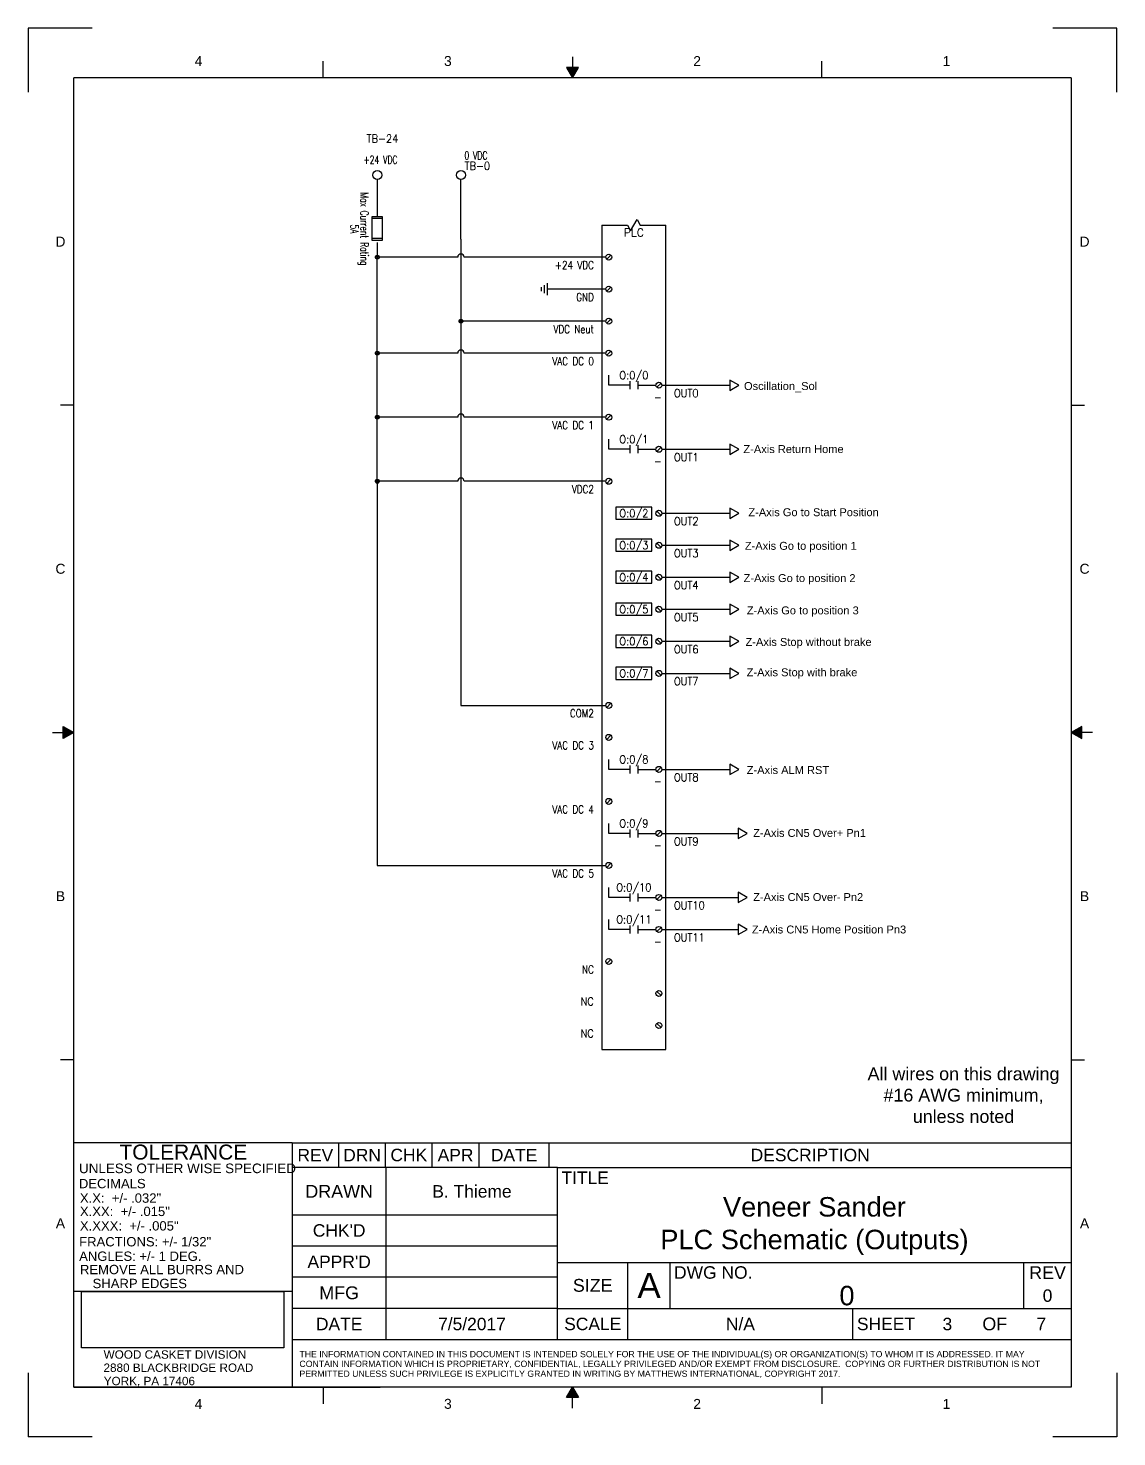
# Model space of a CAD drawing. Header units: inches. Extents: x 2 to 151, y 1 to 23.
# Drawn here: x 46.45 to 63.45, y 1.42 to 23.42 of the extents above; entities that cross this region are included whole.
import ezdxf
from ezdxf.enums import TextEntityAlignment as Align

# ---------------------------------------------------------------- set-up
doc = ezdxf.new("R2010")
doc.units = ezdxf.units.IN
doc.header["$MEASUREMENT"] = 0
for name, color, linetype in [('DESC', 150, 'Continuous'), ('LOC', 8, 'Continuous'), ('SYMS', 7, 'Continuous'), ('TAGS', 150, 'Continuous'), ('TERMS', 123, 'Continuous'), ('Title Block Border', 7, 'Continuous'), ('Title Block Text', 7, 'Continuous'), ('WIRES', 7, 'Continuous')]:
    doc.layers.add(name, color=color, linetype=linetype)
doc.styles.add('Current-ANSI', font='arial.ttf')
doc.styles.add('DEFAULT-ANSI', font='arial.ttf')
doc.styles.get("Standard").update_dxf_attribs({"font": 'arial.ttf'})
doc.styles.add('Text Style5', font='arial.ttf')
doc.styles.add('WD', font='romans.shx')
picture_1 = doc.add_image_def('image1.png', size_in_pixel=(507, 141))

# ---------------------------------------------------------------- blocks, each defined once
blk = doc.blocks.new('Title Block A Portrait')
at = {"layer": 'Title Block Border'}
h = blk.add_hatch(color=256, dxfattribs=at)
h.dxf.hatch_style = 1
h.paths.add_polyline_path([(4.202, 10.693), (4.25, 10.611), (4.298, 10.693)])
h = blk.add_hatch(color=256, dxfattribs=at)
h.dxf.hatch_style = 1
h.paths.add_polyline_path([(0.273, 5.452), (0.356, 5.5), (0.273, 5.548)])
h = blk.add_hatch(color=256, dxfattribs=at)
h.dxf.hatch_style = 1
h.paths.add_polyline_path([(8.227, 5.548), (8.144, 5.5), (8.227, 5.452)])
h = blk.add_hatch(color=256, dxfattribs=at)
h.dxf.hatch_style = 1
h.paths.add_polyline_path([(4.298, 0.307), (4.25, 0.389), (4.202, 0.307)])
for p, q in [((0.5, 11), (0, 11)), ((0, 11), (0, 10.5)), ((8.5, 11), (8, 11)), ((8.5, 10.5), (8.5, 11)), ((2.303, 10.611), (2.303, 10.743)), ((4.298, 10.693), (4.202, 10.693)), ((4.202, 10.693), (4.25, 10.611)), ((4.25, 10.776), (4.25, 10.693)), ((4.25, 10.611), (4.298, 10.693)), ((4.25, 10.611), (4.298, 10.693)), ((6.197, 10.611), (6.197, 10.743)), ((0.356, 0.389), (0.356, 10.611)), ((8.144, 10.611), (0.356, 10.611)), ((8.144, 10.611), (8.144, 0.389)), ((0.356, 6.473), (0.356, 8.683)), ((0.356, 8.055), (0.252, 8.055)), ((8.144, 8.055), (8.248, 8.055)), ((0.191, 5.5), (0.273, 5.5)), ((0.273, 5.452), (0.273, 5.548)), ((0.273, 5.548), (0.356, 5.5)), ((0.356, 5.5), (0.273, 5.452)), ((0.356, 5.5), (0.273, 5.452)), ((8.227, 5.548), (8.144, 5.5)), ((8.144, 5.5), (8.227, 5.452)), ((8.144, 5.5), (8.227, 5.452)), ((8.227, 5.452), (8.227, 5.548)), ((8.309, 5.5), (8.227, 5.5)), ((0.356, 2.945), (0.252, 2.945)), ((8.144, 2.945), (8.248, 2.945)), ((2.06, 2.297), (0.356, 2.297)), ((2.06, 2.297), (2.06, 0.759)), ((2.06, 2.297), (8.144, 2.297)), ((2.425, 2.102), (2.425, 2.297)), ((2.79, 2.102), (2.79, 2.297)), ((3.155, 2.102), (3.155, 2.297)), ((3.52, 2.102), (3.52, 2.297)), ((4.067, 2.102), (4.067, 2.297)), ((4.133, 2.102), (2.06, 2.102)), ((2.796, 0.759), (2.796, 2.102)), ((4.133, 0.759), (4.133, 2.102)), ((4.133, 2.102), (8.144, 2.102)), ((4.133, 1.732), (2.06, 1.732)), ((4.133, 1.489), (2.06, 1.489)), ((4.133, 1.362), (8.144, 1.362)), ((4.683, 1.002), (4.683, 1.362)), ((5.013, 1.002), (5.013, 1.362)), ((7.774, 1.002), (7.774, 1.362)), ((4.133, 1.246), (2.06, 1.246)), ((2.06, 1.135), (0.356, 1.135)), ((4.133, 1.002), (2.06, 1.002)), ((4.133, 1.002), (8.144, 1.002)), ((4.683, 0.759), (4.683, 1.002)), ((6.44, 0.759), (6.44, 1.002)), ((2.06, 0.759), (8.144, 0.759)), ((2.06, 0.759), (2.06, 0.389)), ((0, 0.5), (0, 0)), ((8.5, 0.5), (8.5, 0)), ((8.144, 0.389), (0.356, 0.389)), ((0.356, 0.389), (2.747, 0.389)), ((2.303, 0.389), (2.303, 0.257)), ((4.202, 0.307), (4.25, 0.389)), ((4.25, 0.389), (4.298, 0.307)), ((4.25, 0.389), (4.298, 0.307)), ((6.197, 0.389), (6.197, 0.257)), ((4.298, 0.307), (4.202, 0.307)), ((4.25, 0.224), (4.25, 0.307)), ((0.5, 0), (0, 0)), ((8.5, 0), (8, 0))]:
    blk.add_line(p, q, dxfattribs=at)
at = {"layer": 'Title Block Border', "color": 5, "style": 'DEFAULT-ANSI'}
for s, height, p in [('DECIMALS', 0.073, (0.396, 1.941)), ('X.X:  +/- .032"', 0.07301, (0.404, 1.828)), ('X.XX:  +/- .015"', 0.07301, (0.404, 1.724)), ('X.XXX:  +/- .005"', 0.07301, (0.404, 1.611)), ('FRACTIONS: +/- 1/32"', 0.07301, (0.398, 1.487)), ('ANGLES: +/- 1 DEG.', 0.07301, (0.398, 1.374)), ('WOOD CASKET DIVISION', 0.06553, (0.589, 0.61)), ('2880 BLACKBRIDGE ROAD', 0.06553, (0.588, 0.507)), ('YORK, PA 17406', 0.06553, (0.59, 0.403))]:
    blk.add_text(s, height=height, dxfattribs=at).set_placement(p)
for s, p in [('THE INFORMATION CONTAINED IN THIS DOCUMENT IS INTENDED SOLELY FOR THE USE OF THE INDIVIDUAL(S) OR ORGANIZATION(S) TO WHOM IT IS ADDRESSED. IT MAY', (2.118, 0.646)), ('CONTAIN INFORMATION WHICH IS PROPRIETARY, CONFIDENTIAL, LEGALLY PRIVILEGED AND/OR EXEMPT FROM DISCLOSURE.  COPYING OR FURTHER DISTRIBUTION IS NOT', (2.118, 0.57)), ('PERMITTED UNLESS SUCH PRIVILEGE IS EXPLICITLY GRANTED IN WRITING BY MATTHEWS INTERNATIONAL, COPYRIGHT 2017.', (2.118, 0.493))]:
    blk.add_text(s, height=0.048673, dxfattribs=at).set_placement(p, align=Align.MIDDLE_LEFT)
at = {"layer": 'Title Block Border', "char_height": 0.0778, "attachment_point": 5, "style": 'Text Style5'}
for s, insert in [('4', (1.33, 10.743)), ('3', (3.277, 10.743)), ('2', (5.223, 10.743)), ('1', (7.17, 10.743)), ('D', (0.252, 9.333)), ('D', (8.248, 9.333)), ('C', (0.252, 6.778)), ('C', (8.248, 6.778)), ('B', (0.252, 4.222)), ('B', (8.248, 4.222)), ('A', (0.252, 1.667)), ('A', (8.248, 1.667)), ('4', (1.33, 0.257)), ('3', (3.277, 0.257)), ('2', (5.223, 0.257)), ('1', (7.17, 0.257))]:
    blk.add_mtext(s, dxfattribs=dict(at, insert=insert))
at = {"layer": 'Title Block Border', "color": 5, "attachment_point": 1, "style": 'DEFAULT-ANSI'}
for s, insert, char_height, width in [('TOLERANCE', (0.713, 2.282), 0.1168, 1.0081), ('\\fArial|b0|i0;\\H0.0750;UNLESS OTHER WISE SPECIFIED', (0.397, 2.134), 0.07301, 1.70843), ('{\\H1x;REMOVE ALL BURRS AND}', (0.404, 1.343), 0.07301, 2.13676), ('SHARP EDGES', (0.503, 1.234), 0.07301, 2.13676)]:
    blk.add_mtext(s, dxfattribs=dict(at, insert=insert, char_height=char_height, width=width))
at = {"layer": 'Title Block Border', "color": 7, "style": 'Current-ANSI'}
for s, insert, char_height, width, attachment_point in [('REV', (2.242, 2.2), 0.0973, 0.66161, 5), ('{\\H1x;DRN}', (2.607, 2.2), 0.0973, 0.66161, 5), ('CHK', (2.972, 2.2), 0.0973, 0.66161, 5), ('APR', (3.337, 2.2), 0.0973, 0.66161, 5), ('DATE', (3.794, 2.2), 0.0973, 0.66161, 5), ('DESCRIPTION', (6.106, 2.2), 0.09735, 0.66161, 5), ('{\\H1x;TITLE}', (4.164, 2.072), 0.09735, 0.72818, 1), ('\\fArial|b0|i0;\\H0.1000;DRAWN', (2.428, 1.917), 0.09735, 0.66161, 5), ("{\\H1x;CHK'D}", (2.428, 1.611), 0.09735, 0.83407, 5), ("{\\H1x;APPR'D}", (2.428, 1.367), 0.09735, 0.25168, 5), ('{\\H1x;DWG NO.}', (5.043, 1.332), 0.09735, 0.72818, 1), ('\\fArial|b0|i0;\\H0.1000;REV', (7.959, 1.332), 0.09735, 0.36409, 2), ('\\fArial|b0|i0;\\H0.1000;SIZE', (4.408, 1.182), 0.09735, 0.30235, 5), ('\\fArial|b0|i0;\\H0.1000;MFG', (2.428, 1.124), 0.09735, 0.38348, 5), ('{\\H1x;DATE}', (2.428, 0.881), 0.09735, 0.93418, 5), ('{\\H1x;SCALE}', (4.408, 0.881), 0.09735, 0.89927, 5), ('{\\H1x;SHEET}', (6.471, 0.881), 0.09735, 0.72818, 4), ('\\fArial|b0|i0;\\H0.1000;OF', (7.547, 0.881), 0.09735, 0.27259, 5)]:
    blk.add_mtext(s, dxfattribs=dict(at, insert=insert, char_height=char_height, width=width, attachment_point=attachment_point))
at = {"layer": 'Title Block Border', "insert": (4.848, 1.182), "char_height": 0.195, "attachment_point": 5}
blk.add_mtext_dynamic_manual_height_columns('A', width=0.32411, gutter_width=1, heights=[0], dxfattribs=at)
at = {"layer": 'Title Block Border'}
blk.add_attdef('SCALE', text='', height=0.0973, dxfattribs=at).set_placement((5.561, 0.881), align=Align.MIDDLE_CENTER)
at = {"layer": 'Title Block Text'}
for tag, height, p in [('DRAWN_BY', 0.0973, (3.465, 1.917)), ('TITLE1', 0.152, (6.139, 1.796)), ('CHECKED_BY', 0.0973, (3.465, 1.611)), ('TITLE2', 0.152, (6.139, 1.541)), ('APPROVED_BY', 0.0973, (3.465, 1.367)), ('MFG', 0.0973, (3.465, 1.124)), ('DWG_NO', 0.152, (6.393, 1.103)), ('REV', 0.0973, (7.959, 1.103)), ('DATE', 0.0973, (3.465, 0.881)), ('SHEET_NO', 0.0973, (7.177, 0.881)), ('SHEET_OF', 0.0973, (7.91, 0.881))]:
    blk.add_attdef(tag, text='', height=height, dxfattribs=at).set_placement(p, align=Align.MIDDLE_CENTER)
at = {"color": 8}
image = blk.add_image(picture_1, insert=(0.417, 0.696), size_in_units=(1.579, 0.439), dxfattribs=at)
image.dxf.flags = 15
image.dxf.unprotected_set("ltscale", 0)
blk = doc.blocks.new('PLCIO_5B81')
at = {"layer": 'SYMS'}
for p, q in [((-0.5, 0.5), (-0.1, 0.5)), ((-0.5, 0.5), (-0.5, -12.375)), ((-0.1, 0.5), (-0.05, 0.413)), ((-0.05, 0.413), (0.05, 0.587)), ((0.05, 0.587), (0.1, 0.5)), ((0.1, 0.5), (0.5, 0.5)), ((0.5, -12.375), (0.5, 0.5)), ((-0.357, 0.033), (-0.424, -0.033)), ((-0.357, -0.467), (-0.424, -0.533)), ((-0.357, -0.967), (-0.424, -1.033)), ((-0.357, -1.467), (-0.424, -1.533)), ((-0.391, -2), (-0.391, -1.844)), ((-0.062, -1.938), (-0.062, -2.062)), ((0.062, -1.938), (0.062, -2.062)), ((0.357, -2.033), (0.424, -1.967)), ((-0.062, -2), (-0.391, -2)), ((0.062, -2), (0.344, -2)), ((-0.357, -2.467), (-0.424, -2.533)), ((-0.391, -3), (-0.391, -2.844)), ((-0.062, -3), (-0.391, -3)), ((-0.062, -2.938), (-0.062, -3.062)), ((0.062, -2.938), (0.062, -3.062)), ((0.062, -3), (0.344, -3)), ((0.357, -3.033), (0.424, -2.967)), ((-0.357, -3.467), (-0.424, -3.533)), ((0.281, -3.906), (-0.281, -3.906)), ((-0.281, -3.906), (-0.281, -4.094)), ((0.281, -4.094), (0.281, -3.906)), ((-0.281, -4.094), (0.281, -4.094)), ((0.357, -3.967), (0.424, -4.033)), ((0.281, -4.406), (-0.281, -4.406)), ((-0.281, -4.406), (-0.281, -4.594)), ((-0.281, -4.594), (0.281, -4.594)), ((0.281, -4.594), (0.281, -4.406)), ((0.357, -4.467), (0.424, -4.533)), ((0.281, -4.906), (-0.281, -4.906)), ((-0.281, -4.906), (-0.281, -5.094)), ((0.281, -5.094), (0.281, -4.906)), ((0.357, -4.967), (0.424, -5.033)), ((-0.281, -5.094), (0.281, -5.094)), ((0.281, -5.406), (-0.281, -5.406)), ((-0.281, -5.406), (-0.281, -5.594)), ((0.281, -5.594), (0.281, -5.406)), ((0.357, -5.467), (0.424, -5.533)), ((-0.281, -5.594), (0.281, -5.594)), ((0.281, -5.906), (-0.281, -5.906)), ((-0.281, -5.906), (-0.281, -6.094)), ((0.281, -6.094), (0.281, -5.906)), ((-0.281, -6.094), (0.281, -6.094)), ((0.357, -5.967), (0.424, -6.033)), ((0.281, -6.406), (-0.281, -6.406)), ((-0.281, -6.406), (-0.281, -6.594)), ((-0.281, -6.594), (0.281, -6.594)), ((0.281, -6.594), (0.281, -6.406)), ((0.357, -6.467), (0.424, -6.533)), ((-0.357, -6.967), (-0.424, -7.033)), ((-0.357, -7.467), (-0.424, -7.533)), ((-0.391, -8), (-0.391, -7.844)), ((-0.062, -8), (-0.391, -8)), ((-0.062, -7.938), (-0.062, -8.062)), ((0.062, -7.938), (0.062, -8.062)), ((0.062, -8), (0.344, -8)), ((0.357, -8.033), (0.424, -7.967)), ((-0.357, -8.467), (-0.424, -8.533)), ((-0.391, -9), (-0.391, -8.844)), ((-0.062, -9), (-0.391, -9)), ((-0.062, -8.938), (-0.062, -9.062)), ((0.062, -8.938), (0.062, -9.062)), ((0.062, -9), (0.344, -9)), ((0.357, -9.033), (0.424, -8.967)), ((-0.357, -9.467), (-0.424, -9.533)), ((-0.391, -10), (-0.391, -9.844)), ((-0.062, -10), (-0.391, -10)), ((-0.062, -9.938), (-0.062, -10.062)), ((0.062, -9.938), (0.062, -10.062)), ((0.062, -10), (0.344, -10)), ((0.357, -10.033), (0.424, -9.967)), ((-0.391, -10.5), (-0.391, -10.344)), ((-0.062, -10.5), (-0.391, -10.5)), ((-0.062, -10.438), (-0.062, -10.562)), ((0.062, -10.438), (0.062, -10.562)), ((0.062, -10.5), (0.344, -10.5)), ((0.357, -10.533), (0.424, -10.467)), ((-0.357, -10.967), (-0.424, -11.033)), ((0.357, -11.467), (0.424, -11.533)), ((0.357, -11.967), (0.424, -12.033)), ((-0.5, -12.375), (0.5, -12.375))]:
    blk.add_line(p, q, dxfattribs=at)
for centre in [(-0.391, 0), (-0.391, -0.5), (-0.391, -1), (-0.391, -1.5), (0.391, -2), (-0.391, -2.5), (0.391, -3), (-0.391, -3.5), (0.391, -4), (0.391, -4.5), (0.391, -5), (0.391, -5.5), (0.391, -6), (0.391, -6.5), (-0.391, -7), (-0.391, -7.5), (0.391, -8), (-0.391, -8.5), (0.391, -9), (-0.391, -9.5), (0.391, -10), (0.391, -10.5), (-0.391, -11), (0.391, -11.5), (0.391, -12)]:
    blk.add_circle(centre, 0.0469, dxfattribs=at)
at = {"style": 'WD', "width": 0.8}
for tag, p in [('INST', (0, 1.482)), ('LOC', (0, 1.312))]:
    blk.add_attdef(tag, text='', height=0.125, dxfattribs=at).set_placement(p, align=Align.CENTER)
at = {"style": 'WD'}
blk.add_attdef('TAG_1', text='', height=0.125, dxfattribs=at).set_placement((0, 0.322), align=Align.CENTER)
at = {"layer": 'SYMS', "style": 'WD', "flags": 1}
for tag, p in [('X4TERM30', (-0.438, 0)), ('X4TERM31', (-0.438, -0.5)), ('X4TERM32', (-0.438, -1)), ('X4TERM33', (-0.438, -1.5)), ('X1TERM34', (0.438, -2)), ('X4TERM35', (-0.438, -2.5)), ('X1TERM36', (0.438, -3)), ('X4TERM37', (-0.438, -3.5)), ('X1TERM38', (0.438, -4)), ('X1TERM39', (0.438, -4.5)), ('X1TERM40', (0.438, -5)), ('X1TERM41', (0.438, -5.5)), ('X1TERM42', (0.438, -6)), ('X1TERM43', (0.438, -6.5)), ('X4TERM44', (-0.438, -7)), ('X4TERM45', (-0.438, -7.5)), ('X1TERM46', (0.438, -8)), ('X4TERM47', (-0.438, -8.5)), ('X1TERM48', (0.438, -9)), ('X4TERM49', (-0.438, -9.5)), ('X1TERM50', (0.438, -10)), ('X1TERM51', (0.438, -10.5)), ('X4TERM52', (-0.438, -11)), ('X1TERM53', (0.438, -11.5)), ('X1TERM54', (0.438, -12))]:
    blk.add_attdef(tag, p, '', height=0.01, dxfattribs=at)
at = {"layer": 'SYMS', "style": 'WD'}
for tag, width, p in [('TERMDESC30', 0.8, (-0.625, -0.062)), ('TERMDESC31', 0.8, (-0.625, -0.562)), ('TERMDESC32', 0.8, (-0.625, -1.062)), ('TERMDESC33', 0.8, (-0.625, -1.562)), ('TERM34', 0.9, (0.438, -2.125)), ('TERMDESC35', 0.8, (-0.625, -2.562)), ('TERM36', 0.9, (0.438, -3.125)), ('TERMDESC37', 0.8, (-0.625, -3.562)), ('TERM38', 0.9, (0.438, -4.156)), ('TERM39', 0.9, (0.438, -4.656)), ('TERM40', 0.9, (0.438, -5.156)), ('TERM41', 0.9, (0.438, -5.656)), ('TERM42', 0.9, (0.438, -6.156)), ('TERM43', 0.9, (0.438, -6.656)), ('TERMDESC44', 0.8, (-0.625, -7.062)), ('TERMDESC45', 0.8, (-0.625, -7.562)), ('TERM46', 0.9, (0.438, -8.125)), ('TERMDESC47', 0.8, (-0.625, -8.562)), ('TERM48', 0.9, (0.438, -9.125)), ('TERMDESC49', 0.8, (-0.625, -9.562)), ('TERM50', 0.9, (0.438, -10.125)), ('TERM51', 0.9, (0.438, -10.625)), ('TERMDESC52', 0.8, (-0.625, -11.062)), ('TERMDESC53', 0.9, (-0.625, -11.562)), ('TERM53', 0.9, (0.438, -11.594)), ('TERMDESC54', 0.9, (-0.625, -12.062)), ('TERM54', 0.9, (0.438, -12.094))]:
    blk.add_attdef(tag, text='', height=0.125, dxfattribs=dict(at, width=width)).set_placement(p, align=Align.TOP_RIGHT)
at = {"layer": 'SYMS', "style": 'WD', "width": 0.9}
for tag, p in [('TERM30', (-0.438, -0.094)), ('TERM31', (-0.438, -0.594)), ('TERM32', (-0.438, -1.094)), ('TERM33', (-0.438, -1.594)), ('TERMDESC34', (0.625, -2.062)), ('TERM35', (-0.438, -2.594)), ('TERMDESC36', (0.625, -3.062)), ('TERM37', (-0.438, -3.594)), ('TERMDESC38', (0.625, -4.062)), ('TERMDESC39', (0.625, -4.562)), ('TERMDESC40', (0.625, -5.062)), ('TERMDESC41', (0.625, -5.562)), ('TERMDESC42', (0.625, -6.062)), ('TERMDESC43', (0.625, -6.562)), ('TERM44', (-0.438, -7.094)), ('TERM45', (-0.438, -7.594)), ('TERMDESC46', (0.625, -8.062)), ('TERM47', (-0.438, -8.594)), ('TERMDESC48', (0.625, -9.062)), ('TERM49', (-0.438, -9.594)), ('TERMDESC50', (0.625, -10.062)), ('TERMDESC51', (0.625, -10.562)), ('TERM52', (-0.438, -11.094))]:
    blk.add_attdef(tag, text='', height=0.125, dxfattribs=at).set_placement(p, align=Align.TOP_LEFT)
for tag, p in [('DESCA34', (-0.688, -1.969)), ('DESCB34', (-0.688, -2.125)), ('DESCC34', (-0.688, -2.281)), ('DESCD34', (-0.688, -2.438)), ('DESCE34', (-0.688, -2.594)), ('DESCA36', (-0.688, -2.969)), ('DESCB36', (-0.688, -3.125)), ('DESCC36', (-0.688, -3.281)), ('DESCD36', (-0.688, -3.438)), ('DESCE36', (-0.688, -3.594)), ('DESCA38', (-0.688, -3.969)), ('DESCB38', (-0.688, -4.125)), ('DESCC38', (-0.688, -4.281)), ('DESCD38', (-0.688, -4.438)), ('DESCA39', (-0.688, -4.469)), ('DESCB39', (-0.688, -4.625)), ('DESCE38', (-0.688, -4.594)), ('DESCC39', (-0.688, -4.781)), ('DESCD39', (-0.688, -4.938)), ('DESCB40', (-0.688, -5.125)), ('DESCE39', (-0.688, -5.094)), ('DESCA40', (-0.688, -4.969)), ('DESCC40', (-0.688, -5.281)), ('DESCD40', (-0.688, -5.438)), ('DESCB41', (-0.688, -5.625)), ('DESCE40', (-0.688, -5.594)), ('DESCA41', (-0.688, -5.469)), ('DESCC41', (-0.688, -5.781)), ('DESCD41', (-0.688, -5.938)), ('DESCA42', (-0.688, -5.969)), ('DESCB42', (-0.688, -6.125)), ('DESCC42', (-0.688, -6.281)), ('DESCE41', (-0.688, -6.094)), ('DESCD42', (-0.688, -6.438)), ('DESCA43', (-0.688, -6.469)), ('DESCB43', (-0.688, -6.625)), ('DESCE42', (-0.688, -6.594)), ('DESCC43', (-0.688, -6.781)), ('DESCD43', (-0.688, -6.938)), ('DESCE43', (-0.688, -7.094)), ('DESCA46', (-0.688, -7.969)), ('DESCB46', (-0.688, -8.125)), ('DESCC46', (-0.688, -8.281)), ('DESCD46', (-0.688, -8.438)), ('DESCE46', (-0.688, -8.594)), ('DESCB48', (-0.688, -9.125)), ('DESCA48', (-0.688, -8.969)), ('DESCC48', (-0.688, -9.281)), ('DESCD48', (-0.688, -9.438)), ('DESCE48', (-0.688, -9.594)), ('DESCA50', (-0.688, -9.969)), ('DESCB50', (-0.688, -10.125)), ('DESCC50', (-0.688, -10.281)), ('DESCD50', (-0.688, -10.438)), ('DESCB51', (-0.688, -10.625)), ('DESCE50', (-0.688, -10.594)), ('DESCA51', (-0.688, -10.469)), ('DESCC51', (-0.688, -10.781)), ('DESCD51', (-0.688, -10.938)), ('DESCE51', (-0.688, -11.094))]:
    blk.add_attdef(tag, text='', height=0.125, dxfattribs=at).set_placement(p, align=Align.RIGHT)
for tag, p in [('TAGA34', (0, -1.844)), ('TAGA36', (0, -2.844)), ('TAGA38', (0, -4)), ('TAGA39', (0, -4.5)), ('TAGA40', (0, -5)), ('TAGA41', (0, -5.5)), ('TAGA42', (0, -6)), ('TAGA43', (0, -6.5)), ('TAGA46', (0, -7.844)), ('TAGA48', (0, -8.844)), ('TAGA50', (0, -9.844)), ('TAGA51', (0, -10.344))]:
    blk.add_attdef(tag, text='', height=0.125, dxfattribs=at).set_placement(p, align=Align.MIDDLE_CENTER)
blk = doc.blocks.new('HT0W02')
blk.add_circle((0, 0), 0.0699)
at = {"style": 'WD'}
for tag, p, width in [('INST', (0.062, 0.42), 0.7), ('LOC', (0.062, 0.25), 0.7), ('DESC1', (0.053, -0.385), 0.8)]:
    blk.add_attdef(tag, p, '', height=0.125, dxfattribs=dict(at, width=width))
at = {"linetype": 'Continuous', "style": 'WD', "width": 0.8, "flags": 8}
blk.add_attdef('WIRENO', text='', height=0.125, dxfattribs=at).set_placement((0, 0.094), align=Align.CENTER)
at = {"style": 'WD', "flags": 1}
for tag, p, height in [('X4TERM01', (-0.07, 0), 0.0125), ('X4TERMDESC01', (-0.055, -0.023), 0.025), ('X2TERMDESC01', (-0.006, 0.029), 0.025), ('STRIPSEQ', (0, 0), 0.00125), ('X2TERM01', (0, 0.07), 0.0125), ('X1TERMDESC01', (0.039, -0.003), 0.025), ('X1TERM01', (0.07, 0), 0.0125), ('LINKTERM', (0, -0.002), 0.00125), ('X8TERM01', (0, -0.07), 0.0125), ('X8TERMDESC01', (0, -0.054), 0.025)]:
    blk.add_attdef(tag, p, '', height=height, dxfattribs=at)
at = {"linetype": 'Continuous', "style": 'WD'}
for tag, p, height, width, flags in [('TAGSTRIP', (0.053, -0.229), 0.125, 0.9, 8), ('DESC2', (0.053, -0.541), 0.125, 0.8, 8), ('CAT', (0.213, -0.406), 0.109, 0.8, 1), ('DESC3', (0.053, -0.698), 0.125, 0.8, 8)]:
    blk.add_attdef(tag, p, '', height=height, dxfattribs=dict(at, width=width, flags=flags))
at = {"linetype": 'Continuous', "style": 'WD', "width": 0.8, "flags": 1}
blk.add_attdef('MFG', text='', height=0.109, dxfattribs=at).set_placement((0.088, -0.406), align=Align.RIGHT)
at = {"style": 'WD', "width": 0.7, "flags": 1}
blk.add_attdef('ASSYCODE', (0.062, -0.281), '', height=0.01, dxfattribs=at)
blk = doc.blocks.new('WDDOT')
for radius in [0.03, 0.0187, 0.00929]:
    blk.add_circle((0, 0), radius)
blk = doc.blocks.new('HGND2')
for p, q in [((0, 0.09375), (0, -0.09375)), ((0.046875, 0.0625), (0.046875, -0.0625)), ((0.09375, 0.03125), (0.09375, -0.03125))]:
    blk.add_line(p, q)
at = {"style": 'WD', "flags": 1}
blk.add_attdef('X4TERM01', (0, 0), '', height=0.01, dxfattribs=at)
blk = doc.blocks.new('HFU0')
for p, q in [((-0.188, -0.078), (-0.188, 0.078)), ((-0.188, 0.078), (0.188, 0.078)), ((-0.156, 0.078), (-0.156, -0.078)), ((0.156, 0.078), (0.156, -0.078)), ((0.188, 0.078), (0.188, -0.078)), ((0.188, -0.078), (-0.188, -0.078))]:
    blk.add_line(p, q)
at = {"style": 'WD', "width": 0.7}
for tag, p in [('INST', (0, 0.328)), ('LOC', (0, 0.172)), ('DESC1', (0.007, -0.262)), ('DESC2', (0.007, -0.419)), ('DESC3', (0, -0.578))]:
    blk.add_attdef(tag, text='', height=0.125, dxfattribs=at).set_placement(p, align=Align.CENTER)
at = {"style": 'WD', "flags": 1}
for tag, p in [('X4TERM01', (-0.188, 0)), ('X1TERM02', (0.188, 0))]:
    blk.add_attdef(tag, p, '', height=0.01, dxfattribs=at)
at = {"style": 'WD', "width": 0.7}
blk.add_attdef('RATING1', text='', height=0.0938, dxfattribs=at).set_placement((0, 0), align=Align.MIDDLE_CENTER)
at = {"linetype": 'Continuous', "style": 'WD', "flags": 9}
for tag, p in [('ASSYCODE', (0.156, 0.118)), ('MFG', (0.156, 0.083)), ('CAT', (0.156, 0.102))]:
    blk.add_attdef(tag, text='', height=0.01, dxfattribs=at).set_placement(p, align=Align.CENTER)
at = {"linetype": 'Continuous', "style": 'WD', "width": 0.7, "flags": 8}
blk.add_attdef('TERM01', text='', height=0.1, dxfattribs=at).set_placement((-0.25, -0.016), align=Align.TOP_RIGHT)
blk.add_attdef('TERM02', text='', height=0.1, dxfattribs=at).set_placement((0.25, -0.016), align=Align.TOP_LEFT)
blk = doc.blocks.new('HT0_05')
blk.add_lwpolyline([(0.081, -0.063), (0, 0.078), (-0.081, -0.063)], close=True)
at = {"style": 'WD', "flags": 1}
for tag, p in [('X4TERM01', (-0.045, 0)), ('X2TERM01', (0, 0.078)), ('X1TERM01', (0.045, 0)), ('X8TERM01', (0, -0.063))]:
    blk.add_attdef(tag, p, '', height=0.01, dxfattribs=at)

msp = doc.modelspace()

# ---------------------------------------------------------------- linework, layer by layer
at = {"layer": 'WIRES'}
for p, q in [((51.904, 21.059), (51.904, 20.482)), ((53.21, 20.127), (53.21, 21.059)), ((51.904, 20.076), (51.904, 19.847)), ((53.21, 20.127), (53.21, 12.847)), ((53.16, 19.847), (51.904, 19.847)), ((51.904, 18.359), (51.904, 19.847)), ((55.473, 19.847), (53.26, 19.847)), ((55.473, 19.347), (54.564, 19.347)), ((55.473, 18.847), (53.21, 18.847)), ((53.16, 18.347), (51.892, 18.347)), ((51.904, 17.361), (51.904, 18.359)), ((55.473, 18.347), (53.26, 18.347)), ((56.348, 17.847), (57.41, 17.847)), ((51.917, 17.347), (51.904, 17.361)), ((51.904, 16.347), (51.904, 17.361)), ((53.16, 17.347), (51.917, 17.347)), ((55.473, 17.347), (53.26, 17.347)), ((56.348, 16.847), (57.41, 16.847)), ((53.16, 16.347), (51.904, 16.347)), ((51.904, 16.347), (51.904, 10.347)), ((55.473, 16.347), (53.26, 16.347)), ((56.348, 15.847), (57.41, 15.847)), ((56.348, 15.347), (57.41, 15.347)), ((56.348, 14.847), (57.41, 14.847)), ((56.354, 14.347), (57.41, 14.347)), ((56.348, 13.847), (57.41, 13.847)), ((56.348, 13.347), (57.41, 13.347)), ((53.21, 12.847), (55.473, 12.847)), ((56.347, 11.847), (57.41, 11.847)), ((56.351, 10.847), (57.538, 10.847)), ((51.904, 10.347), (55.473, 10.347)), ((56.349, 9.847), (57.538, 9.847)), ((56.345, 9.347), (57.538, 9.347))]:
    msp.add_line(p, q, dxfattribs=at)
for centre in [(53.21, 19.847), (53.21, 18.347), (53.21, 17.347), (53.21, 16.347)]:
    msp.add_arc(centre, 0.05, 0, 180, dxfattribs=at)

# ---------------------------------------------------------------- block references
at = {"xscale": 2, "yscale": 2, "zscale": 2}
msp.add_blockref('Title Block A Portrait', (46.452, 1.423), dxfattribs=at).add_auto_attribs({'DWG_NO': '0', 'REV': '0', 'TITLE1': 'Veneer Sander', 'TITLE2': 'PLC Schematic (Outputs)', 'DRAWN_BY': 'B. Thieme', 'DATE': '7/5/2017', 'SCALE': 'N/A', 'SHEET_NO': '3', 'SHEET_OF': '7'})
at = {"layer": 'DESC'}
ref = msp.add_blockref('PLCIO_5B81', (55.91, 19.847), dxfattribs=at)
ref.add_attrib('TERMDESC30', '+24 VDC', dxfattribs={"layer": 'TERMS', "height": 0.125, "style": 'WD', "width": 0.8}).set_placement((55.285, 19.785), align=Align.TOP_RIGHT)
ref.add_attrib('TERMDESC31', 'GND', dxfattribs={"layer": 'TERMS', "height": 0.125, "style": 'WD', "width": 0.8}).set_placement((55.285, 19.285), align=Align.TOP_RIGHT)
ref.add_attrib('TERMDESC32', 'VDC Neut', dxfattribs={"layer": 'TERMS', "height": 0.125, "style": 'WD', "width": 0.8}).set_placement((55.285, 18.785), align=Align.TOP_RIGHT)
ref.add_attrib('TERMDESC33', 'VAC DC 0', dxfattribs={"layer": 'TERMS', "height": 0.125, "style": 'WD', "width": 0.8}).set_placement((55.285, 18.285), align=Align.TOP_RIGHT)
ref.add_attrib('TERM34', '-', dxfattribs={"layer": 'TERMS', "height": 0.125, "style": 'WD', "width": 0.9}).set_placement((56.348, 17.722), align=Align.TOP_RIGHT)
ref.add_attrib('TAGA34', 'O:0/0', dxfattribs={"layer": 'TAGS', "height": 0.125, "style": 'WD', "width": 0.9}).set_placement((55.91, 18.003), align=Align.MIDDLE_CENTER)
ref.add_attrib('TERMDESC34', 'OUT0', dxfattribs={"layer": 'TERMS', "height": 0.125, "style": 'WD', "width": 0.9}).set_placement((56.535, 17.785), align=Align.TOP_LEFT)
ref.add_attrib('TERMDESC35', 'VAC DC 1', dxfattribs={"layer": 'TERMS', "height": 0.125, "style": 'WD', "width": 0.8}).set_placement((55.285, 17.285), align=Align.TOP_RIGHT)
ref.add_attrib('TERM36', '-', dxfattribs={"layer": 'TERMS', "height": 0.125, "style": 'WD', "width": 0.9}).set_placement((56.348, 16.722), align=Align.TOP_RIGHT)
ref.add_attrib('TAGA36', 'O:0/1', dxfattribs={"layer": 'TAGS', "height": 0.125, "style": 'WD', "width": 0.9}).set_placement((55.91, 17.003), align=Align.MIDDLE_CENTER)
ref.add_attrib('TERMDESC36', 'OUT1', dxfattribs={"layer": 'TERMS', "height": 0.125, "style": 'WD', "width": 0.9}).set_placement((56.535, 16.785), align=Align.TOP_LEFT)
ref.add_attrib('TERMDESC37', 'VDC2', dxfattribs={"layer": 'TERMS', "height": 0.125, "style": 'WD', "width": 0.8}).set_placement((55.285, 16.285), align=Align.TOP_RIGHT)
ref.add_attrib('TAGA38', 'O:0/2', dxfattribs={"layer": 'TAGS', "height": 0.125, "style": 'WD', "width": 0.9}).set_placement((55.91, 15.847), align=Align.MIDDLE_CENTER)
ref.add_attrib('TERMDESC38', 'OUT2', dxfattribs={"layer": 'TERMS', "height": 0.125, "style": 'WD', "width": 0.9}).set_placement((56.535, 15.785), align=Align.TOP_LEFT)
ref.add_attrib('TAGA39', 'O:0/3', dxfattribs={"layer": 'TAGS', "height": 0.125, "style": 'WD', "width": 0.9}).set_placement((55.91, 15.347), align=Align.MIDDLE_CENTER)
ref.add_attrib('TERMDESC39', 'OUT3', dxfattribs={"layer": 'TERMS', "height": 0.125, "style": 'WD', "width": 0.9}).set_placement((56.535, 15.285), align=Align.TOP_LEFT)
ref.add_attrib('TAGA40', 'O:0/4', dxfattribs={"layer": 'TAGS', "height": 0.125, "style": 'WD', "width": 0.9}).set_placement((55.91, 14.847), align=Align.MIDDLE_CENTER)
ref.add_attrib('TERMDESC40', 'OUT4', dxfattribs={"layer": 'TERMS', "height": 0.125, "style": 'WD', "width": 0.9}).set_placement((56.535, 14.785), align=Align.TOP_LEFT)
ref.add_attrib('TAGA41', 'O:0/5', dxfattribs={"layer": 'TAGS', "height": 0.125, "style": 'WD', "width": 0.9}).set_placement((55.91, 14.347), align=Align.MIDDLE_CENTER)
ref.add_attrib('TERMDESC41', 'OUT5', dxfattribs={"layer": 'TERMS', "height": 0.125, "style": 'WD', "width": 0.9}).set_placement((56.535, 14.285), align=Align.TOP_LEFT)
ref.add_attrib('TAGA42', 'O:0/6', dxfattribs={"layer": 'TAGS', "height": 0.125, "style": 'WD', "width": 0.9}).set_placement((55.91, 13.847), align=Align.MIDDLE_CENTER)
ref.add_attrib('TERMDESC42', 'OUT6', dxfattribs={"layer": 'TERMS', "height": 0.125, "style": 'WD', "width": 0.9}).set_placement((56.535, 13.785), align=Align.TOP_LEFT)
ref.add_attrib('TAGA43', 'O:0/7', dxfattribs={"layer": 'TAGS', "height": 0.125, "style": 'WD', "width": 0.9}).set_placement((55.91, 13.347), align=Align.MIDDLE_CENTER)
ref.add_attrib('TERMDESC43', 'OUT7', dxfattribs={"layer": 'TERMS', "height": 0.125, "style": 'WD', "width": 0.9}).set_placement((56.535, 13.285), align=Align.TOP_LEFT)
ref.add_attrib('TERMDESC44', 'COM2', dxfattribs={"layer": 'TERMS', "height": 0.125, "style": 'WD', "width": 0.8}).set_placement((55.285, 12.785), align=Align.TOP_RIGHT)
ref.add_attrib('TERMDESC45', 'VAC DC 3', dxfattribs={"layer": 'TERMS', "height": 0.125, "style": 'WD', "width": 0.8}).set_placement((55.285, 12.285), align=Align.TOP_RIGHT)
ref.add_attrib('TERM46', '-', dxfattribs={"layer": 'TERMS', "height": 0.125, "style": 'WD', "width": 0.9}).set_placement((56.348, 11.722), align=Align.TOP_RIGHT)
ref.add_attrib('TAGA46', 'O:0/8', dxfattribs={"layer": 'TAGS', "height": 0.125, "style": 'WD', "width": 0.9}).set_placement((55.91, 12.003), align=Align.MIDDLE_CENTER)
ref.add_attrib('TERMDESC46', 'OUT8', dxfattribs={"layer": 'TERMS', "height": 0.125, "style": 'WD', "width": 0.9}).set_placement((56.535, 11.785), align=Align.TOP_LEFT)
ref.add_attrib('TERMDESC47', 'VAC DC 4', dxfattribs={"layer": 'TERMS', "height": 0.125, "style": 'WD', "width": 0.8}).set_placement((55.285, 11.285), align=Align.TOP_RIGHT)
ref.add_attrib('TERM48', '-', dxfattribs={"layer": 'TERMS', "height": 0.125, "style": 'WD', "width": 0.9}).set_placement((56.348, 10.722), align=Align.TOP_RIGHT)
ref.add_attrib('TAGA48', 'O:0/9', dxfattribs={"layer": 'TAGS', "height": 0.125, "style": 'WD', "width": 0.9}).set_placement((55.91, 11.003), align=Align.MIDDLE_CENTER)
ref.add_attrib('TERMDESC48', 'OUT9', dxfattribs={"layer": 'TERMS', "height": 0.125, "style": 'WD', "width": 0.9}).set_placement((56.535, 10.785), align=Align.TOP_LEFT)
ref.add_attrib('TERMDESC49', 'VAC DC 5', dxfattribs={"layer": 'TERMS', "height": 0.125, "style": 'WD', "width": 0.8}).set_placement((55.285, 10.285), align=Align.TOP_RIGHT)
ref.add_attrib('TERM50', '-', dxfattribs={"layer": 'TERMS', "height": 0.125, "style": 'WD', "width": 0.9}).set_placement((56.348, 9.722), align=Align.TOP_RIGHT)
ref.add_attrib('TAGA50', 'O:0/10', dxfattribs={"layer": 'TAGS', "height": 0.125, "style": 'WD', "width": 0.9}).set_placement((55.91, 10.003), align=Align.MIDDLE_CENTER)
ref.add_attrib('TERMDESC50', 'OUT10', dxfattribs={"layer": 'TERMS', "height": 0.125, "style": 'WD', "width": 0.9}).set_placement((56.535, 9.785), align=Align.TOP_LEFT)
ref.add_attrib('TERM51', '-', dxfattribs={"layer": 'TERMS', "height": 0.125, "style": 'WD', "width": 0.9}).set_placement((56.348, 9.222), align=Align.TOP_RIGHT)
ref.add_attrib('TAGA51', 'O:0/11', dxfattribs={"layer": 'TAGS', "height": 0.125, "style": 'WD', "width": 0.9}).set_placement((55.91, 9.503), align=Align.MIDDLE_CENTER)
ref.add_attrib('TERMDESC51', 'OUT11', dxfattribs={"layer": 'TERMS', "height": 0.125, "style": 'WD', "width": 0.9}).set_placement((56.535, 9.285), align=Align.TOP_LEFT)
ref.add_attrib('TERMDESC52', 'NC', dxfattribs={"layer": 'TERMS', "height": 0.125, "style": 'WD', "width": 0.8}).set_placement((55.285, 8.785), align=Align.TOP_RIGHT)
ref.add_attrib('TERMDESC53', 'NC', dxfattribs={"layer": 'TERMS', "height": 0.125, "style": 'WD', "width": 0.9}).set_placement((55.285, 8.285), align=Align.TOP_RIGHT)
ref.add_attrib('TERMDESC54', 'NC', dxfattribs={"layer": 'TERMS', "height": 0.125, "style": 'WD', "width": 0.9}).set_placement((55.285, 7.785), align=Align.TOP_RIGHT)
ref.add_attrib('TAG_1', 'PLC', dxfattribs={"layer": 'TAGS', "height": 0.125, "style": 'WD'}).set_placement((55.91, 20.169), align=Align.CENTER)
at = {"layer": 'SYMS'}
ref = msp.add_blockref('HT0W02', (51.904, 21.129), dxfattribs=at)
ref.add_attrib('LOC', '+24 VDC', (51.687, 21.306), dxfattribs={"layer": 'LOC', "height": 0.125, "style": 'WD', "width": 0.7})
ref.add_attrib('TAGSTRIP', 'TB-24', (51.736, 21.636), dxfattribs={"layer": 'TAGS', "linetype": 'Continuous', "height": 0.125, "style": 'WD', "width": 0.9, "flags": 8})
ref = msp.add_blockref('HT0W02', (53.21, 21.129), dxfattribs=at)
ref.add_attrib('LOC', '0 VDC', (53.264, 21.373), dxfattribs={"layer": 'LOC', "height": 0.125, "style": 'WD', "width": 0.7})
ref.add_attrib('TAGSTRIP', 'TB-0', (53.266, 21.21), dxfattribs={"layer": 'TAGS', "linetype": 'Continuous', "height": 0.125, "style": 'WD', "width": 0.9, "flags": 8})
ref = msp.add_blockref('HFU0', (51.904, 20.294), dxfattribs=dict(at, rotation=270))
ref.add_attrib('DESC1', 'Max Current Rating', dxfattribs={"layer": 'DESC', "height": 0.125, "rotation": 270, "style": 'WD', "width": 0.7}).set_placement((51.641, 20.287), align=Align.CENTER)
ref.add_attrib('DESC2', '5A', dxfattribs={"layer": 'DESC', "height": 0.125, "rotation": 270, "style": 'WD', "width": 0.7}).set_placement((51.485, 20.287), align=Align.CENTER)
for p in [(51.904, 19.847), (53.21, 18.847), (51.904, 18.347), (51.904, 17.347), (51.904, 16.347)]:
    msp.add_blockref('WDDOT', p, dxfattribs=at)
for name, p, rotation in [('HGND2', (54.564, 19.347), 180), ('HT0_05', (57.473, 17.847), 270), ('HT0_05', (57.473, 16.847), 270), ('HT0_05', (57.473, 15.847), 270), ('HT0_05', (57.473, 15.347), 270), ('HT0_05', (57.473, 14.847), 270), ('HT0_05', (57.473, 14.347), 270), ('HT0_05', (57.473, 13.847), 270), ('HT0_05', (57.473, 13.347), 270), ('HT0_05', (57.473, 11.847), 270), ('HT0_05', (57.6, 10.847), 270), ('HT0_05', (57.6, 9.847), 270), ('HT0_05', (57.6, 9.347), 270)]:
    msp.add_blockref(name, p, dxfattribs=dict(at, rotation=rotation))

# ---------------------------------------------------------------- texts
at = {"layer": 'DESC'}
for s, width, heights, insert, char_height, attachment_point in [('Oscillation_Sol', 3.28783, [0.335], (57.63, 17.896), 0.12369, 1), ('Z-Axis Return Home', 1.87228, [0.147], (57.621, 16.911), 0.12369, 1), ('Z-Axis Go to Start Position', 2.50826, [0.0517], (57.699, 15.925), 0.12369, 1), ('Z-Axis Go to position 1', 1.87228, [0.147], (57.643, 15.4), 0.12369, 1), ('Z-Axis Go to position 2', 1.87228, [0.147], (57.624, 14.896), 0.12369, 1), ('Z-Axis Go to position 3', 1.87228, [0.147], (57.674, 14.392), 0.12369, 1), ('Z-Axis Stop without brake', 2.12083, [0.0663], (57.654, 13.899), 0.12369, 1), ('Z-Axis Stop with brake', 1.87228, [0.147], (57.672, 13.425), 0.12369, 1), ('Z-Axis ALM RST', 1.87228, [0.147], (57.673, 11.899), 0.12369, 1), ('Z-Axis CN5 Over+ Pn1', 4.48499, [0.275], (57.773, 10.916), 0.12369, 1), ('Z-Axis CN5 Home Position Pn3', 5.46794, [0], (57.753, 9.408), 0.12369, 1), ('All wires on this drawing #16 AWG minimum, unless noted', 3.00028, [0], (61.058, 6.758), 0.2, 5)]:
    msp.add_mtext_dynamic_manual_height_columns(s, width=width, gutter_width=1, heights=heights, dxfattribs=dict(at, insert=insert, char_height=char_height, attachment_point=attachment_point))
note = msp.add_mtext_dynamic_manual_height_columns('Z-Axis CN5 Over- Pn2\\P', width=4.30606, gutter_width=1, heights=[0.177, 0], dxfattribs=dict(at, insert=(57.773, 9.915), char_height=0.12369, attachment_point=1))

doc.saveas('drawing.dxf')
